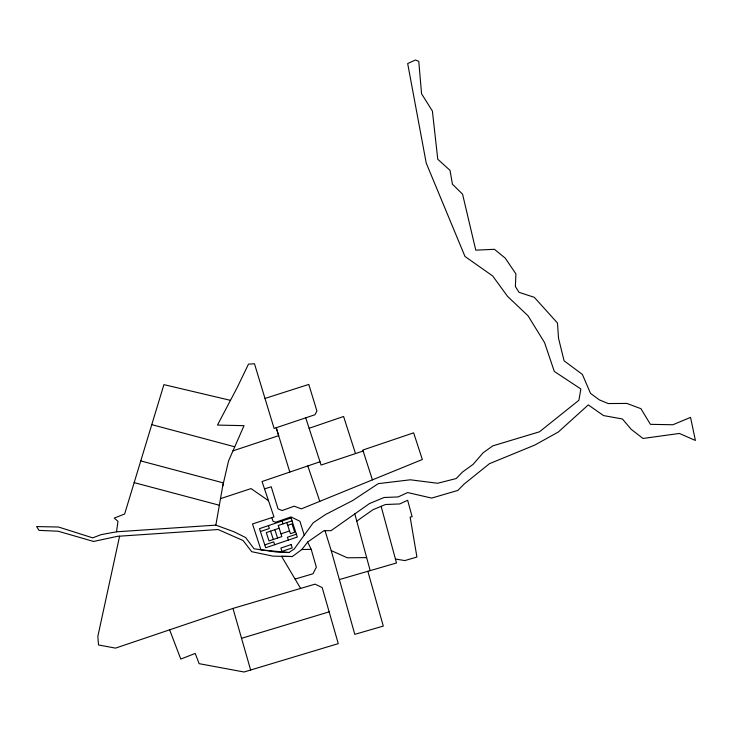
<?xml version="1.0" encoding="UTF-8"?>
<svg xmlns="http://www.w3.org/2000/svg" width="732" height="732" viewBox="0 0 732 732"><rect width="100%" height="100%" fill="white"/><g stroke="black" fill="none" stroke-linecap="round" stroke-linejoin="round"><path stroke-width="1.1" d="M116.516 531.807L215.849 525.128L233.883 531.725L245.641 537.553L254.041 548.78L276.751 552.074L288.92 552.504L294.182 549.055L313.204 522.794L325.841 514.349L352.614 500.587L378.243 483.651L410.35 479.799L437.608 483.266L456.192 478.545L462.633 471.93L473.128 464.344L483.202 452.724L492.801 445.87L539.484 431.798L578.893 400.267L580.851 388.957L554.298 371.426L544.544 342.576L528.01 315.767L507.532 296.359L492.682 275.955L464.985 256.484L426.225 163.08L407.678 63.565L415.465 59.997L418.777 61.378L421.55 93.742L432.392 111.035L437.754 159.237L450.015 170.355L452.44 184.226L462.56 194.154L475.773 250.152L494.439 249.31L505.245 258.14L515.904 273.878L515.392 286.551L519.034 292.324L534.314 297.329L557.464 323.004L558.525 338.211L564.07 360.794L582.379 374.418L590.514 393.368L599.316 399.864L608.182 403.552L626.885 403.433L640.93 408.676L650.409 424.34L672.9 424.752L690.541 417.386L695.4 440.454L679.388 433.454L642.98 438.468L631.204 429.336L622.429 418.988L603.516 415.575L588.29 404.906L558.306 432.017L534.845 445.038L489.443 463.695L463.987 484.181L457.884 490.403L431.67 498.089L407.632 492.554L398.153 496.937L384.026 497.504L369.459 503.579L331.084 530.645L323.928 530.718L307.788 541.936L301.794 549.549L292.361 556.53L273.1 556.164L251.717 551.699L243.106 540.536L218.081 529.529L117.431 536.318L93.577 541.46L58.157 531.222L38.988 530.38L36.6 526.573L58.514 527.022L92.717 537.864L101.117 534.644L116.516 531.807L117.971 521.294L114.229 518.1L124.65 513.983L163.922 384.629L230.415 400.34M215.849 525.128L222.693 486.204L228.567 460.876L244.03 425.658L217.477 425.082L237.26 387.411L248.505 364.115L254.48 363.777L274.107 428.449L314.97 414.733L316.91 411L308.794 384.419L265.002 398.446M119.6 536.172L97.841 636.355L98.518 644.965L115.51 648.122L232.968 608.42L315.062 584.154L322.19 587.586L338.266 643.638L244.021 672.003L199.131 663.668L195.215 653.429L180.795 659.065L169.614 629.84M222.693 486.204L223.461 482.928L140.764 460.913M356.758 521.138L372.881 509.765L385.462 504.513L399.736 503.945L407.66 500.285L412.116 516.719L410.14 517.057L416.929 557.052L404.796 560.575L395.417 559.01M309.114 428.284L343.592 416.481L355.496 453.584L321.073 465.04L305.72 417.853M320.012 461.773L262.038 481.528L273.969 516.929L252.494 523.947L260.985 549.915L288.92 552.504M260.409 531.524L269.358 528.495L268.415 525.631M292.013 520.818L278.242 525.485L281.875 536.583L269.019 540.939L266.292 532.585L279.139 528.23M287.713 525.329L291.995 523.874L294.731 532.228L290.439 533.683L286.807 522.584M280.978 533.838L289.543 530.938M264.783 544.883L273.731 541.854L274.665 544.718M296.387 534.186L287.438 537.215L288.371 540.07M355.496 453.584L363.145 451.022M232.959 450.857L278.663 435.659L276.257 427.781L289.799 472.067M220.506 498.657L251.039 488.583L268.498 500.688M264.527 488.894L271.243 486.771L278.032 508.877L282.14 510.552L294.182 506.178L301.337 508.868L422.337 459.504L413.644 432.832L362.825 450.052L372.414 479.872M241.542 638.304L329.153 611.861M295.069 579.067L312.957 573.778L316.352 567.218L311.219 549.339L307.65 542.101M339.364 579.57L396.497 562.981L381.125 506.324M301.794 549.549L311.219 549.339M366.65 557.601L347.307 557.793L331.203 550.583L325.026 530.7M292.361 556.53L281.546 556.32L300.632 588.418M134.176 482.626L219.344 505.245M151.78 424.642L234.743 446.795M307.806 465.927L319.783 501.347M271.819 517.634L273.082 521.376L275.754 522.218L290.988 516.92L299.91 521.257L304.238 535.174M282.131 520.992L283.064 523.847M274.857 529.684L277.593 538.038M270.575 531.13L273.31 539.484M232.968 608.42L250.646 670.027M367.848 571.308L383.284 626.08L354.8 634.351L331.203 550.583M354.8 513.919L370.182 570.631M291.08 517.963L259.467 528.66L265.716 547.746L297.32 537.041L291.08 517.963M291.153 544.581L280.868 548.058L281.966 551.397L292.251 547.92L291.153 544.581"/></g></svg>
